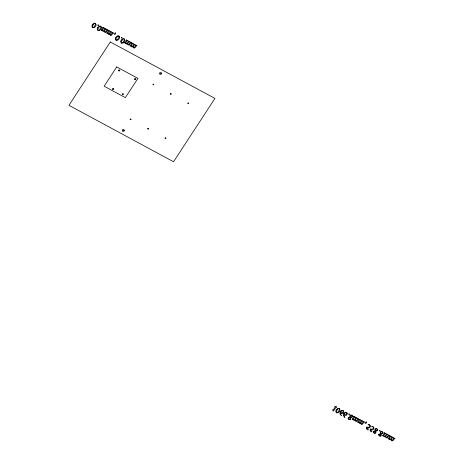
<?xml version="1.0" encoding="UTF-8"?>
<svg xmlns="http://www.w3.org/2000/svg" width="464" height="464" viewBox="0 0 464 464"><rect width="100%" height="100%" fill="white"/><g stroke="black" fill="none" stroke-linecap="round" stroke-linejoin="round"><path stroke-width="0.7" d="M130.987 119.515L130.558 118.819L130.048 119.271L130.546 119.741L130.987 119.515L130.552 119.277M153.746 84.68L153.572 84.048L152.807 84.436L153.306 84.906L153.746 84.68L153.311 84.442M148.422 128.922L148.248 128.29L147.482 128.679L147.981 129.149L148.422 128.922L147.987 128.685M171.181 94.088L170.752 93.392L170.242 93.85L170.485 94.25L171.181 94.088L170.746 93.856M165.857 138.33L165.683 137.698L164.917 138.092L165.167 138.492L165.857 138.33L165.422 138.098M188.616 103.495L188.187 102.799L187.676 103.257L188.175 103.721L188.616 103.495L188.181 103.263M118.865 70.888A0.609 0.551 0.2 0 0 119.787 70.418A0.609 0.551 0.2 0 0 118.883 69.931A0.609 0.551 0.2 0 0 118.865 70.888L119.178 70.412M112.822 89.378A0.609 0.551 0.2 0 0 113.738 88.914A0.609 0.551 0.2 0 0 112.833 88.427A0.609 0.551 0.2 0 0 112.822 89.378L113.129 88.908M122.548 94.633A0.609 0.551 0.2 0 0 123.47 94.163A0.609 0.551 0.2 0 0 122.56 93.676A0.609 0.551 0.2 0 0 122.548 94.633L122.861 94.157M134.838 79.506A0.609 0.551 0.2 0 0 135.755 79.037A0.609 0.551 0.2 0 0 134.85 78.549A0.609 0.551 0.2 0 0 134.838 79.506L135.146 79.031M160.55 73.358L161.426 73.834M123.314 130.361L124.184 130.831M348.238 417.838L348.157 418.748L348.951 419.566L350.018 419.769L350.761 419.317L350.482 417.751L352.483 416.962L352.605 415.999L351.799 415.147L350.645 414.909L349.752 415.442L349.902 417.113L348.238 417.838M373.433 431.433L373.352 432.344L374.146 433.161L375.214 433.37L375.956 432.912L375.678 431.346L377.673 430.557L377.795 429.594L376.994 428.742L375.84 428.504L374.947 429.038L375.092 430.714L373.433 431.433M378.746 434.304L378.665 435.209L379.459 436.032L380.526 436.235L381.269 435.777L380.99 434.217L382.991 433.422L383.113 432.46L382.307 431.613L381.153 431.375L380.26 431.909L380.41 433.579L378.746 434.304M367.007 427.779L366.943 428.487C369.396 429.02 368.358 431.184 366.56 428.968L366.815 426.967L368.097 427.344L369.814 426.683L370.028 425.743L369.541 425.047L368.085 424.711L368.694 424.345L369.274 424.583L370.353 425.79L370.139 427.245L368.921 428.063L367.007 427.779M370.55 429.693L370.481 430.401C372.94 430.934 371.902 433.098 370.104 430.876L370.359 428.881L371.641 429.252L373.358 428.597L373.572 427.651L373.085 426.961L371.629 426.625L372.232 426.259L372.818 426.491L373.897 427.704L373.682 429.154L372.464 429.971L370.55 429.693M340.199 411.452L339.921 413.882C343.644 417.641 339.422 414.288 340.617 412.566L341.359 413.343L342.513 413.499L343.528 412.711L343.801 411.458L343.047 410.425L341.597 410.344L340.199 411.452M343.737 413.366L343.464 415.79C347.188 419.555 342.966 416.202 344.16 414.48L344.903 415.257L346.051 415.408L347.072 414.625L347.345 413.366L346.591 412.334L345.141 412.258L343.737 413.366M348.638 418.313L348.963 419.334L349.717 419.456L350.419 418.36L350.192 417.768L348.638 418.313M373.833 431.909L374.158 432.929L374.912 433.051L375.608 431.955L375.388 431.363L373.833 431.909M379.146 434.78L379.471 435.8L380.225 435.922L380.927 434.82L380.7 434.229L379.146 434.78M97.898 25.015L98.061 25.584L98.681 25.439L98.525 24.87L97.898 25.015M121.319 37.654L121.481 38.222L122.107 38.077L121.951 37.509L121.319 37.654M348.812 414.01L348.974 414.578L349.595 414.433L349.438 413.865L348.812 414.01M379.32 430.476L379.482 431.044L380.103 430.899L379.946 430.331L379.32 430.476M115.484 33.414L114.898 34.481L114.156 34.127L114.498 33.646L115.182 33.831L115.2 32.729L115.484 33.414M366.398 422.408L365.812 423.475L365.069 423.122L365.412 422.64L366.096 422.826L366.113 421.724L366.398 422.408M352.188 415.866L351.486 416.921L350.181 417.084L350.239 415.814L350.929 415.263L352.188 415.866M377.383 429.467L376.681 430.517L375.37 430.679L375.434 429.409L376.124 428.858L377.383 429.467M382.696 432.332L381.994 433.382L380.689 433.544L380.747 432.28L381.437 431.723L382.696 432.332M103.002 27.608L101.575 29.94C100.369 29.197 102.057 31.645 102.208 30.264L102.985 31.355L104.093 31.221L104.852 32.364L105.867 32.352L107.613 30.131C109.376 30.676 105.479 28.548 106.836 29.725L105.456 31.883L104.783 31.871L104.278 31.076L105.676 29.133C107.555 29.661 103.542 27.463 104.922 28.727L103.594 30.81L102.904 30.856L102.382 30.061L103.808 28.06C105.572 28.646 101.703 26.535 103.002 27.608M108.512 30.583L107.085 32.915C105.885 32.173 107.573 34.614 107.723 33.234L108.501 34.33L109.603 34.191L110.368 35.339L111.377 35.328L113.123 33.106C114.886 33.652 110.989 31.523 112.346 32.7L110.966 34.858L110.293 34.846L109.788 34.052L111.192 32.109C113.065 32.637 109.052 30.438 110.432 31.703L109.104 33.785L108.419 33.831L107.892 33.037L109.318 31.036C111.087 31.622 107.219 29.51 108.512 30.583M126.423 40.246L124.996 42.578C123.795 41.835 125.483 44.283 125.634 42.903L126.411 43.999L127.513 43.86L128.279 45.008L129.288 44.996L131.039 42.769C132.797 43.314 128.899 41.186 130.256 42.363L128.876 44.527L128.209 44.515L127.699 43.715L129.102 41.772C130.976 42.299 126.962 40.101 128.348 41.371L127.014 43.454L126.33 43.5L125.802 42.7L127.235 40.699C128.998 41.284 125.129 39.173 126.423 40.246M131.938 43.222L130.512 45.553C129.305 44.811 130.993 47.258 131.144 45.878L131.921 46.974L133.029 46.835L133.789 47.978L134.804 47.972L136.549 45.745C138.313 46.29 134.415 44.161 135.772 45.339L134.386 47.502L133.719 47.485L133.209 46.69L134.612 44.747C136.491 45.275 132.478 43.077 133.858 44.347L132.524 46.429L131.84 46.475L131.312 45.675L132.745 43.674C134.508 44.26 130.639 42.149 131.938 43.222M353.916 416.602L352.489 418.94C351.283 418.192 352.971 420.639 353.121 419.259L353.899 420.355L355.006 420.216L355.766 421.364L356.781 421.353L358.527 419.125C360.29 419.671 356.393 417.548 357.75 418.719L356.369 420.883L355.697 420.871L355.192 420.071L356.59 418.128C358.469 418.656 354.455 416.457 355.836 417.728L354.508 419.81L353.817 419.856L353.295 419.056L354.722 417.055C356.485 417.641 352.617 415.529 353.916 416.602M359.426 419.578L357.999 421.909C356.799 421.167 358.486 423.615 358.637 422.234L359.414 423.33L360.516 423.191L361.282 424.334L362.291 424.328L364.037 422.101C365.8 422.646 361.903 420.517 363.26 421.695L361.879 423.858L361.207 423.841L360.702 423.046L362.106 421.103C363.979 421.631 359.965 419.433 361.346 420.703L360.018 422.785L359.333 422.832L358.805 422.031L360.232 420.03C362.001 420.616 358.133 418.505 359.426 419.578M384.424 433.069L382.997 435.4C381.791 434.658 383.479 437.105 383.629 435.725L384.407 436.815L385.514 436.682L386.28 437.825L387.289 437.813L389.035 435.592C390.798 436.137 386.901 434.008 388.258 435.186L386.877 437.343L386.205 437.332L385.7 436.537L387.098 434.594C388.977 435.122 384.963 432.924 386.344 434.188L385.016 436.27L384.325 436.317L383.803 435.522L385.23 433.521C386.993 434.107 383.131 431.996 384.424 433.069M389.934 436.044L388.507 438.376C387.307 437.633 388.994 440.075 389.145 438.695L389.922 439.791L391.024 439.652L391.79 440.8L392.799 440.788L394.551 438.567C396.308 439.112 392.411 436.984 393.768 438.161L392.387 440.319L391.72 440.307L391.21 439.512L392.614 437.569C394.487 438.097 390.473 435.899 391.854 437.163L390.526 439.246L389.841 439.292L389.313 438.497L390.74 436.496C392.509 437.082 388.641 434.971 389.934 436.044M335.315 406.615L333.303 409.961L332.41 409.822L333.338 411.121L336.209 407.056C338.43 407.92 333.425 405.159 335.315 406.615M343.354 411.284L342.426 412.792L341.249 412.89L340.727 412.212L341.887 410.721L342.966 410.64L343.354 411.284M346.898 413.192L345.97 414.706L344.793 414.799L344.265 414.126L345.431 412.635L346.509 412.554L346.898 413.192M92.446 24.575L91.849 26.141L92.638 27.643L94.366 27.55L95.636 26.332L96.193 25.039L95.474 23.241L93.983 23.2L92.446 24.575M97.759 27.446L97.162 29.012L97.95 30.508L99.685 30.421L100.949 29.203L101.506 27.904L100.787 26.112L99.296 26.065L97.759 27.446M115.867 37.219L115.275 38.785L116.064 40.281L117.792 40.194L119.062 38.97L119.613 37.677L118.894 35.885L117.404 35.838L115.867 37.219M121.185 40.084L120.588 41.65L121.377 43.152L123.105 43.059L124.375 41.841L124.932 40.548L124.207 38.75L122.722 38.709L121.185 40.084M336.272 409.747L335.681 411.313L336.464 412.815L338.198 412.722L339.468 411.504L340.019 410.211L339.3 408.413L337.809 408.372L336.272 409.747M95.764 24.325L94.088 27.045L92.73 27.463L92.498 26.152L94.047 23.792L95.398 23.444L95.764 24.325M101.082 27.19L99.4 29.916L98.049 30.334L97.811 29.023L99.36 26.657L100.711 26.309L101.082 27.19M119.19 36.963L117.514 39.689L116.157 40.101L115.919 38.796L117.467 36.43L118.819 36.082L119.19 36.963M124.503 39.834L122.827 42.555L121.469 42.972L121.232 41.661L122.78 39.301L124.132 38.947L124.503 39.834M339.596 409.497L337.92 412.223L336.562 412.635L336.325 411.33L337.873 408.964L339.225 408.616L339.596 409.497M110.316 41.969L68.939 105.305L173.548 161.756L214.925 98.42L110.316 41.969M116.725 66.944L104.145 86.2L125.35 97.637L137.924 78.387L116.725 66.944M160.034 74.153A1.015 0.922 0.2 0 0 161.565 73.37A1.015 0.922 0.2 0 0 160.057 72.558A1.015 0.922 0.2 0 0 160.034 74.153M122.792 131.155A1.015 0.922 0.2 0 0 124.323 130.372A1.015 0.922 0.2 0 0 122.815 129.56A1.015 0.922 0.2 0 0 122.792 131.155"/></g></svg>
